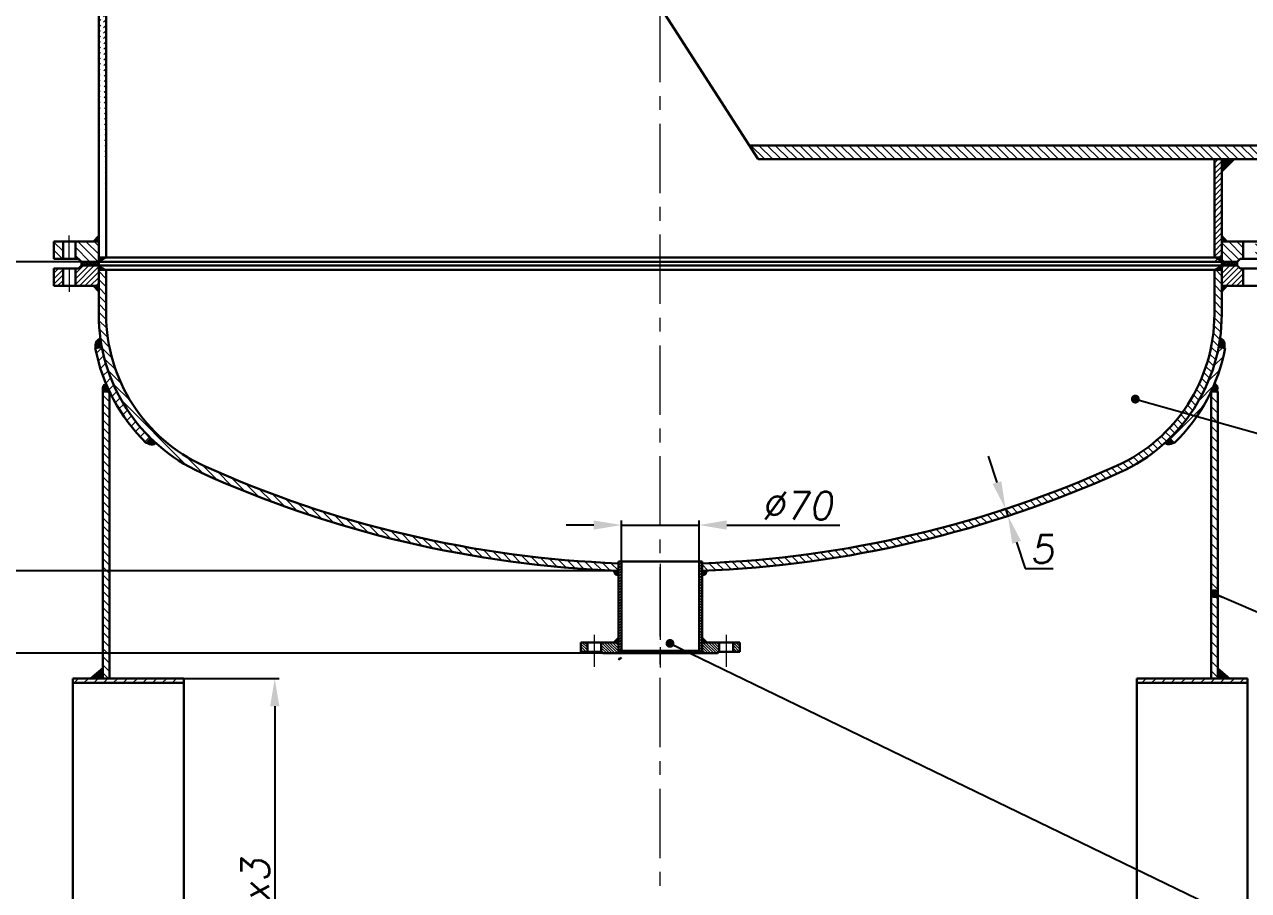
# Model space of a CAD drawing. Extents: x -45808 to 5458, y -9631 to 5897.
# Drawn here: x -44863 to -43759, y -7887 to -7106 of the extents above; entities that cross this region are included whole.
import ezdxf

# ---------------------------------------------------------------- set-up
doc = ezdxf.new("R2010")
doc.units = 0
doc.header["$LTSCALE"] = 50
doc.header["$MEASUREMENT"] = 0
doc.linetypes.add('CENTER', pattern=[2, 1.25, -0.25, 0.25, -0.25])
doc.layers.get('DEFPOINTS').update_dxf_attribs({"linetype": 'CONTINUOUS'})
for name, color, linetype, lineweight in [('Dam', 2, 'CONTINUOUS', 30), ('kthuoc', 3, 'CONTINUOUS', 13), ('Net manh', 3, 'CONTINUOUS', 13), ('Tam', 1, 'CENTER', 13), ('Tam dut', 1, 'CENTER', 13)]:
    doc.layers.add(name, color=color, linetype=linetype, lineweight=lineweight)
doc.styles.add('chu2.5', font='txt.shx', dxfattribs={"oblique": 10, "height": 25})
doc.dimstyles.new('kichthuoc2.5', dxfattribs={"dimtxt": 25, "dimasz": 25, "dimexe": 4, "dimexo": 0, "dimgap": 5, "dimtad": 1, "dimtoh": 1, "dimdec": 0, "dimzin": 0, "dimdsep": 46, "dimtxsty": 'chu2.5', "dimcen": 5, "dimclrd": 256, "dimclre": 256, "dimclrt": 256, "dimadec": 0, "dimazin": 0, "dimtfac": 1, "dimtdec": 0, "dimtmove": 0, "dimatfit": 0, "dimfxl": 1, "dimtolj": 1, "dimtzin": 0, "dimarcsym": 0})
pattern_1 = [(45, (-44353.1362, -7913.0596), (-0.9820928, 0.9820928), []), (135, (-44353.1362, -7913.0596), (-0.9820928, -0.9820928), [])]
pattern_2 = [(135, (-39927.7703, -9213.273), (-3.682848, -3.682848), [])]
pattern_3 = [(45, (-393.232, 0), (-2.45523188, 2.45523188), [])]
pattern_4 = [(315, (-51150.6933, -11467.5827), (1.23743687, 1.23743687), [])]
pattern_5 = [(45, (-51150.6933, -11467.5827), (-1.23743687, 1.23743687), [])]
pattern_6 = [(135, (-393.232, -171.7176), (-3.6828478, -3.6828478), [])]
pattern_7 = [(135, (-393.232, 0), (-3.6828478, -3.6828478), [])]
pattern_8 = [(45, (-393.232, 0), (-4.4194174, 4.4194174), [])]

# ---------------------------------------------------------------- blocks, each defined once
blk = doc.blocks.new('*D5')
at = {"layer": 'DEFPOINTS', "color": 0}
for p in [(-44964.6, -6698.2), (-44642.3, -6698.2), (-44758.2, -7319.9)]:
    blk.add_point(p, dxfattribs=at)
at = {"layer": 'kthuoc', "lineweight": -2}
for p, q in [((-44642.3, -6698.2), (-44968.6, -6698.2)), ((-44964.6, -7294.9), (-44964.6, -6723.2)), ((-44758.2, -7319.9), (-44968.6, -7319.9))]:
    blk.add_line(p, q, dxfattribs=at)
at = {"layer": 'kthuoc'}
for points in [[(-44968.8, -6723.2), (-44960.5, -6723.2), (-44964.6, -6698.2)], [(-44968.8, -7294.9), (-44960.5, -7294.9), (-44964.6, -7319.9)]]:
    blk.add_solid(points, dxfattribs=at)
at = {"layer": 'kthuoc', "insert": (-44982.1, -7009.1), "char_height": 25, "attachment_point": 5, "rotation": 90, "style": 'chu2.5'}
blk.add_mtext('\\A1;950', dxfattribs=at)
blk = doc.blocks.new('*D4')
at = {"layer": 'DEFPOINTS', "color": 0}
for p in [(-45168.8, -2286.9), (-44762.6, -2286.9), (-44999.5, -7319.9)]:
    blk.add_point(p, dxfattribs=at)
at = {"layer": 'kthuoc', "lineweight": -2}
for p, q in [((-44762.6, -2286.9), (-45172.8, -2286.9)), ((-45168.8, -7294.9), (-45168.8, -2311.9)), ((-44999.5, -7319.9), (-45172.8, -7319.9))]:
    blk.add_line(p, q, dxfattribs=at)
at = {"layer": 'kthuoc'}
for points in [[(-45172.9, -2311.9), (-45164.6, -2311.9), (-45168.8, -2286.9)], [(-45172.9, -7294.9), (-45164.6, -7294.9), (-45168.8, -7319.9)]]:
    blk.add_solid(points, dxfattribs=at)
at = {"layer": 'kthuoc', "insert": (-45186.3, -4803.4), "char_height": 25, "attachment_point": 5, "rotation": 90, "style": 'chu2.5'}
blk.add_mtext('\\A1;7400', dxfattribs=at)
blk = doc.blocks.new('*D3')
at = {"layer": 'DEFPOINTS', "color": 0}
for p in [(-44759.6, -4635.8), (-45079.2, -7319.9), (-44896.7, -7319.9)]:
    blk.add_point(p, dxfattribs=at)
at = {"layer": 'kthuoc', "lineweight": -2}
for p, q in [((-44759.6, -4635.8), (-45083.2, -4635.8)), ((-45079.2, -4660.8), (-45079.2, -7294.9)), ((-44896.7, -7319.9), (-45083.2, -7319.9))]:
    blk.add_line(p, q, dxfattribs=at)
at = {"layer": 'kthuoc'}
for points in [[(-45083.4, -4660.8), (-45075.1, -4660.8), (-45079.2, -4635.8)], [(-45083.4, -7294.9), (-45075.1, -7294.9), (-45079.2, -7319.9)]]:
    blk.add_solid(points, dxfattribs=at)
at = {"layer": 'kthuoc', "insert": (-45096.7, -5977.9), "char_height": 25, "attachment_point": 5, "rotation": 90, "style": 'chu2.5'}
blk.add_mtext('\\A1;3400', dxfattribs=at)
blk = doc.blocks.new('*D51')
at = {"layer": 'DEFPOINTS', "color": 0}
for p in [(-44846, -7319.9), (-45079.2, -7673.1), (-44274.6, -7673.1)]:
    blk.add_point(p, dxfattribs=at)
at = {"layer": 'Net manh', "lineweight": -2}
for p, q in [((-44846, -7319.9), (-45083.2, -7319.9)), ((-45079.2, -7344.9), (-45079.2, -7648.1)), ((-44274.6, -7673.1), (-45083.2, -7673.1))]:
    blk.add_line(p, q, dxfattribs=at)
at = {"layer": 'Net manh'}
for points in [[(-45083.4, -7344.9), (-45075.1, -7344.9), (-45079.2, -7319.9)], [(-45083.4, -7648.1), (-45075.1, -7648.1), (-45079.2, -7673.1)]]:
    blk.add_solid(points, dxfattribs=at)
at = {"layer": 'Net manh', "insert": (-45096.7, -7496.5), "char_height": 25, "attachment_point": 5, "rotation": 90, "style": 'chu2.5'}
blk.add_mtext('\\A1;360', dxfattribs=at)
blk = doc.blocks.new('*D50')
at = {"layer": 'DEFPOINTS', "color": 0}
for p in [(-44254.6, -7557.4), (-44254.6, -7645.3), (-44324.6, -7655.9)]:
    blk.add_point(p, dxfattribs=at)
at = {"layer": 'Net manh', "lineweight": -2}
for p, q in [((-44324.6, -7655.9), (-44324.6, -7553.4)), ((-44254.6, -7645.3), (-44254.6, -7553.4)), ((-44349.6, -7557.4), (-44374.6, -7557.4)), ((-44324.6, -7557.4), (-44254.6, -7557.4)), ((-44229.6, -7557.4), (-44127.7, -7557.4))]:
    blk.add_line(p, q, dxfattribs=at)
at = {"layer": 'Net manh'}
for points in [[(-44349.6, -7553.3), (-44349.6, -7561.6), (-44324.6, -7557.4)], [(-44229.6, -7553.3), (-44229.6, -7561.6), (-44254.6, -7557.4)]]:
    blk.add_solid(points, dxfattribs=at)
at = {"layer": 'Net manh', "insert": (-44166.1, -7539.9), "char_height": 25, "attachment_point": 5, "style": 'chu2.5'}
blk.add_mtext('\\A1;%%c70', dxfattribs=at)
blk = doc.blocks.new('*D72')
at = {"layer": 'DEFPOINTS', "color": 0}
for p in [(-44732.3, -7695.9), (-44739.1, -8145.9), (-44637.5, -8145.9)]:
    blk.add_point(p, dxfattribs=at)
at = {"layer": 'kthuoc', "lineweight": -2}
for p, q in [((-44732.3, -7695.9), (-44633.5, -7695.9)), ((-44637.5, -7720.9), (-44637.5, -8120.9)), ((-44739.1, -8145.9), (-44633.5, -8145.9))]:
    blk.add_line(p, q, dxfattribs=at)
at = {"layer": 'kthuoc'}
for points in [[(-44641.6, -7720.9), (-44633.3, -7720.9), (-44637.5, -7695.9)], [(-44641.6, -8120.9), (-44633.3, -8120.9), (-44637.5, -8145.9)]]:
    blk.add_solid(points, dxfattribs=at)
at = {"layer": 'kthuoc', "insert": (-44655, -7920.9), "char_height": 25, "attachment_point": 5, "rotation": 90, "style": 'chu2.5'}
blk.add_mtext('\\A1;%%c450x3', dxfattribs=at)
blk = doc.blocks.new('*D75')
at = {"layer": 'DEFPOINTS', "color": 0}
for p in [(-43978, -7542.9), (-43975.9, -7549.2), (-43975.9, -7549.2)]:
    blk.add_point(p, dxfattribs=at)
at = {"layer": 'Net manh', "lineweight": -2}
for p, q in [((-43985.7, -7519.1), (-43993.5, -7495.4)), ((-43978, -7542.9), (-43981.8, -7544.1)), ((-43978, -7542.9), (-43975.9, -7549.2)), ((-43975.9, -7549.2), (-43979.7, -7550.5)), ((-43968.1, -7573), (-43960.3, -7596.7)), ((-43960.3, -7596.7), (-43935, -7596.7))]:
    blk.add_line(p, q, dxfattribs=at)
at = {"layer": 'Net manh'}
for points in [[(-43981.8, -7517.8), (-43989.7, -7520.4), (-43978, -7542.9)], [(-43964.1, -7571.7), (-43972, -7574.3), (-43975.9, -7549.2)]]:
    blk.add_solid(points, dxfattribs=at)
at = {"layer": 'Net manh', "insert": (-43945.1, -7579.2), "char_height": 25, "attachment_point": 5, "style": 'chu2.5'}
blk.add_mtext('\\A1;5', dxfattribs=at)
blk = doc.blocks.new('*D76')
at = {"layer": 'DEFPOINTS', "color": 0}
for p in [(-44964.6, -7319.9), (-44964.6, -7319.9), (-44327.4, -7598.6)]:
    blk.add_point(p, dxfattribs=at)
at = {"layer": 'Net manh', "lineweight": -2}
for p, q in [((-44964.6, -7319.9), (-44968.6, -7319.9)), ((-44964.6, -7573.6), (-44964.6, -7344.9)), ((-44327.4, -7598.6), (-44968.6, -7598.6))]:
    blk.add_line(p, q, dxfattribs=at)
at = {"layer": 'Net manh'}
for points in [[(-44968.8, -7344.9), (-44960.5, -7344.9), (-44964.6, -7319.9)], [(-44968.8, -7573.6), (-44960.5, -7573.6), (-44964.6, -7598.6)]]:
    blk.add_solid(points, dxfattribs=at)
at = {"layer": 'Net manh', "insert": (-44982.1, -7459.2), "char_height": 25, "attachment_point": 5, "rotation": 90, "style": 'chu2.5'}
blk.add_mtext('\\A1;280', dxfattribs=at)

msp = doc.modelspace()

# ---------------------------------------------------------------- hatches: boundary and pattern name
at = {"layer": 'kthuoc'}
h = msp.add_hatch(color=256, dxfattribs=at)
edge = h.paths.add_edge_path()
edge.add_spline(control_points=[(-44794.5, -7388.3), (-44796.3, -7389.4), (-44799.8, -7391.5), (-44799.5, -7395.6), (-44799.4, -7397.8)], knot_values=[0, 0, 0, 0, 5.610833, 11.478842, 11.478842, 11.478842, 11.478842], degree=3, periodic=0)
edge.add_line((-44799.4, -7397.8), (-44793.4, -7396.8))
edge.add_arc((-44642.2, -7373.7), 153, 185.5015, 188.7123, ccw=False)
h = msp.add_hatch(color=256, dxfattribs=at)
edge = h.paths.add_edge_path()
edge.add_spline(control_points=[(-43784.7, -7388.3), (-43782.9, -7389.4), (-43779.3, -7391.5), (-43779.7, -7395.6), (-43779.8, -7397.8)], knot_values=[0, 0, 0, 0, 5.610833, 11.478842, 11.478842, 11.478842, 11.478842], degree=3, periodic=0)
edge.add_line((-43779.8, -7397.8), (-43785.7, -7396.8))
edge.add_arc((-43937, -7373.7), 153, -8.7123, -5.5015)
h = msp.add_hatch(color=256, dxfattribs=at)
edge = h.paths.add_edge_path()
edge.add_spline(control_points=[(-44789.4, -7429.6), (-44790.7, -7430.3), (-44793.6, -7431.9), (-44792.9, -7435.2), (-44792.6, -7436.9)], knot_values=[0, 0, 0, 0, 4.12587, 8.89628, 8.89628, 8.89628, 8.89628], degree=3, periodic=0)
edge.add_line((-44792.6, -7436.9), (-44786.6, -7436.9))
edge.add_arc((-44639.6, -7376.3), 159, 199.5593, 202.4027, ccw=False)
h = msp.add_hatch(color=256, dxfattribs=at)
edge = h.paths.add_edge_path()
edge.add_spline(control_points=[(-43789.8, -7429.6), (-43788.4, -7430.3), (-43785.6, -7431.9), (-43786.2, -7435.2), (-43786.6, -7436.9)], knot_values=[0, 0, 0, 0, 4.12587, 8.89628, 8.89628, 8.89628, 8.89628], degree=3, periodic=0)
edge.add_line((-43786.6, -7436.9), (-43792.6, -7436.9))
edge.add_arc((-43939.6, -7376.3), 159, 337.5973, 340.4407)
h = msp.add_hatch(dxfattribs=at)
h.set_pattern_fill('ANSI31', color=256, scale=50, angle=90, style=0)
h.set_pattern_definition([(135, (-393.232, 0), (-4.4194174, -4.4194174), [])])
h.paths.add_polyline_path([(-43792.6, -7433.9), (-43786.6, -7433.9), (-43786.6, -7695.9), (-43792.6, -7695.9)])
h = msp.add_hatch(color=256, dxfattribs=at)
edge = h.paths.add_edge_path()
edge.add_line((-44749.1, -7479.3), (-44753.4, -7483.5))
edge.add_spline(control_points=[(-44753.4, -7483.5), (-44751.6, -7484.4), (-44748.6, -7486), (-44745.8, -7484.4), (-44744.7, -7483.7)], knot_values=[0, 0, 0, 0, 5.614912, 9.292073, 9.292073, 9.292073, 9.292073], degree=3, periodic=0)
edge.add_arc((-44639.2, -7372.9), 153, 224.0856, 226.4228, ccw=False)
h = msp.add_hatch(color=256, dxfattribs=at)
edge = h.paths.add_edge_path()
edge.add_line((-43830.1, -7479.3), (-43825.8, -7483.5))
edge.add_spline(control_points=[(-43825.8, -7483.5), (-43827.6, -7484.4), (-43830.6, -7486), (-43833.4, -7484.4), (-43834.5, -7483.7)], knot_values=[0, 0, 0, 0, 5.614912, 9.292073, 9.292073, 9.292073, 9.292073], degree=3, periodic=0)
edge.add_arc((-43940, -7372.9), 153, -46.4228, -44.0856)
for points in [[(-44331.9, -7598.3, 0.42596), (-44327.4, -7603), (-44327.4, -7598.5, -0.001122)], [(-44247.3, -7598.3, -0.42596), (-44251.8, -7603), (-44251.8, -7598.5, 0.001122)], [(-44331.6, -7663.3), (-44327.4, -7659.1), (-44327.4, -7663.3)], [(-44247.6, -7663.3), (-44251.8, -7659.1), (-44251.8, -7663.3)], [(-44324.6, -7671), (-44327.4, -7671), (-44327.4, -7673.1)], [(-44251.8, -7673.1), (-44251.8, -7671), (-44254.6, -7671)], [(-44792.6, -7686.2), (-44804, -7695.9), (-44792.6, -7695.9)], [(-44324.6, -7677), (-44327.4, -7677), (-44327.4, -7679.1)], [(-43786.6, -7686.2), (-43775.2, -7695.9), (-43786.6, -7695.9)]]:
    msp.add_hatch(color=256, dxfattribs=at).paths.add_polyline_path(points)
h = msp.add_hatch(dxfattribs=at)
h.set_pattern_fill('ANSI31', color=256, scale=14, style=0)
h.set_pattern_definition([(45, (-393.2319, -171.7176), (-1.23743687, 1.23743687), [])])
h.paths.add_polyline_path([(-44251.8, -7590.4), (-44254.6, -7590.4), (-44254.6, -7602.9), (-44251.8, -7602.9)])
h.paths.add_polyline_path([(-44324.6, -7590.4), (-44327.4, -7590.4), (-44327.4, -7602.9), (-44324.6, -7602.9)])
h = msp.add_hatch(dxfattribs=at)
h.set_pattern_fill('ANSI31', color=256, scale=14, style=0)
h.set_pattern_definition(pattern_5)
h.paths.add_polyline_path([(-44327.4, -7671), (-44324.6, -7671), (-44324.6, -7603.1), (-44327.4, -7603.1)])
h = msp.add_hatch(dxfattribs=at)
h.set_pattern_fill('ANSI31', color=256, scale=14, style=0)
h.set_pattern_definition(pattern_5)
h.paths.add_polyline_path([(-44251.8, -7671), (-44251.8, -7603.1), (-44254.6, -7603.1), (-44254.6, -7671)])
h = msp.add_hatch(dxfattribs=at)
h.set_pattern_fill('ANSI31', color=256, scale=14, angle=-90, style=0)
h.set_pattern_definition(pattern_4)
h.paths.add_polyline_path([(-44355.4, -7671.7), (-44355.4, -7663.3), (-44361.3, -7663.3), (-44361.3, -7671.7)])
h.paths.add_polyline_path([(-44327.4, -7673.1), (-44327.4, -7663.3), (-44342.8, -7663.3), (-44342.8, -7671.7), (-44341.4, -7673.1)])
h = msp.add_hatch(dxfattribs=at)
h.set_pattern_fill('ANSI31', color=256, scale=14, angle=-90, style=0)
h.set_pattern_definition(pattern_4)
h.paths.add_polyline_path([(-44217.8, -7671.7), (-44217.8, -7663.3), (-44223.8, -7663.3), (-44223.8, -7671.7)])
h.paths.add_polyline_path([(-44237.8, -7673.1), (-44236.4, -7671.7), (-44236.4, -7663.3), (-44251.8, -7663.3), (-44251.8, -7673.1)])
h = msp.add_hatch(dxfattribs=at)
h.set_pattern_fill('ANSI31', color=256, scale=50, style=0)
h.set_pattern_definition(pattern_8)
h.paths.add_polyline_path([(-43759.6, -7699.9), (-43759.6, -7695.9), (-43859.6, -7695.9), (-43859.6, -7699.9)])
at = {"layer": 'Net manh'}
h = msp.add_hatch(dxfattribs=at)
h.set_pattern_fill('ANSI31', color=256, scale=27.777778, style=0)
h.set_pattern_definition(pattern_3)
edge = h.paths.add_edge_path()
edge.add_line((-44789.6, -6505.5), (-44789.6, -7315.9))
edge.add_line((-44796.3, -6737.9), (-44796.3, -7321.6))
h = msp.add_hatch(dxfattribs=at)
h.set_pattern_fill('ANSI31', color=256, scale=41.666667, angle=90, style=0)
h.set_pattern_definition(pattern_7)
h.paths.add_polyline_path([(-44209.3, -7214.9), (-44201.3, -7227.4), (-43767.9, -7227.4), (-43658, -7227.4), (-43657.8, -7214.9)])
h = msp.add_hatch(dxfattribs=at)
h.set_pattern_fill('ANSI31', color=256, scale=27.777778, style=0)
h.set_pattern_definition(pattern_3)
h.paths.add_polyline_path([(-43782.9, -7227.4), (-43789.6, -7227.4), (-43789.6, -7274.5), (-43782.9, -7274.5)])
h = msp.add_hatch(dxfattribs=at)
h.set_pattern_fill('ANSI31', color=256, scale=27.777778, style=0)
h.set_pattern_definition([(45, (-39927.7703, -9213.273), (-2.455232, 2.455232), [])])
h.paths.add_polyline_path([(-43782.9, -7274.4), (-43789.6, -7274.4), (-43789.6, -7319.9), (-43782.9, -7319.9)])
for points in [[(-44796.3, -7295.9), (-44801.6, -7301.6), (-44796.3, -7301.6)], [(-43782.9, -7295.9), (-43777.6, -7301.6), (-43782.9, -7301.6)], [(-44796.3, -7315.9), (-44796.3, -7319.9), (-44789.6, -7315.9)], [(-43789.6, -7315.9), (-43782.9, -7315.9), (-43782.9, -7319.9)], [(-44789.6, -7327.3), (-44796.3, -7327.3), (-44796.3, -7323.3)], [(-43789.6, -7327.3), (-43782.9, -7327.3), (-43782.9, -7323.3)], [(-44796.3, -7347.3), (-44801.6, -7341.6), (-44796.3, -7341.6)], [(-43782.9, -7347.3), (-43777.6, -7341.6), (-43782.9, -7341.6)]]:
    msp.add_hatch(color=256, dxfattribs=at).paths.add_polyline_path(points)
h = msp.add_hatch(dxfattribs=at)
h.set_pattern_fill('ANSI31', color=256, scale=41.666667, angle=90, style=0)
h.set_pattern_definition(pattern_2)
h.paths.add_polyline_path([(-44817.4, -7301.6), (-44817.4, -7317.2), (-44814.6, -7317.2), (-44811.8, -7319.9), (-44796.3, -7319.9), (-44796.3, -7301.6)])
h.paths.add_polyline_path([(-44836.8, -7317.2), (-44828.5, -7317.2), (-44828.5, -7301.6), (-44836.8, -7301.6)])
h = msp.add_hatch(dxfattribs=at)
h.set_pattern_fill('ANSI31', color=256, scale=41.666667, angle=90, style=0)
h.set_pattern_definition(pattern_2)
h.paths.add_polyline_path([(-43782.9, -7319.9), (-43769, -7319.9), (-43766.3, -7317.2), (-43763.5, -7317.2), (-43763.5, -7301.6), (-43782.9, -7301.6)])
h.paths.add_polyline_path([(-43744, -7317.2), (-43744, -7301.6), (-43752.4, -7301.6), (-43752.4, -7317.2)])
h = msp.add_hatch(dxfattribs=at)
h.set_pattern_fill('ANSI37', color=256, scale=11.111111, style=0)
h.set_pattern_definition(pattern_1)
h.paths.add_polyline_path([(-44796.3, -7319.9), (-44811.8, -7319.9), (-44811.8, -7321.6), (-44811.8, -7323.3), (-44796.3, -7323.3)])
h = msp.add_hatch(dxfattribs=at)
h.set_pattern_fill('ANSI37', color=256, scale=11.111111, style=0)
h.set_pattern_definition(pattern_1)
h.paths.add_polyline_path([(-43769, -7321.6), (-43769, -7319.9), (-43782.9, -7319.9), (-43782.9, -7321.6), (-43782.9, -7323.3), (-43769, -7323.3)])
h = msp.add_hatch(dxfattribs=at)
h.set_pattern_fill('ANSI31', color=256, scale=27.777778, style=0)
h.set_pattern_definition(pattern_3)
h.paths.add_polyline_path([(-44796.3, -7341.6), (-44817.4, -7341.6), (-44817.4, -7326), (-44814.6, -7326), (-44811.8, -7323.3), (-44796.3, -7323.3)])
h.paths.add_polyline_path([(-44828.5, -7341.6), (-44836.8, -7341.6), (-44836.8, -7326), (-44828.5, -7326)])
h = msp.add_hatch(dxfattribs=at)
h.set_pattern_fill('ANSI31', color=256, scale=41.666667, angle=90, style=0)
h.set_pattern_definition(pattern_6)
h.paths.add_polyline_path([(-44789.6, -7367.3), (-44789.6, -7327.3), (-44796.3, -7327.3), (-44796.3, -7367.3, 0.294716), (-44704.1, -7510), (-44704.1, -7510), (-44704.1, -7502.7, -0.289239)])
h.paths.add_polyline_path([(-44327.4, -7598.6), (-44327.4, -7592, -0.096947), (-44701.4, -7504, -0.005046), (-44704.1, -7502.7), (-44704.1, -7510, 0.09701)])
h = msp.add_hatch(dxfattribs=at)
h.set_pattern_fill('ANSI31', color=256, scale=41.666667, angle=90, style=0)
h.set_pattern_definition(pattern_6)
h.paths.add_polyline_path([(-43789.6, -7367.3), (-43789.6, -7327.3), (-43782.9, -7327.3), (-43782.9, -7367.3, -0.294716), (-43875.1, -7510), (-43875.1, -7510), (-43875.1, -7502.7, 0.289239)])
h.paths.add_polyline_path([(-44251.8, -7598.6), (-44251.8, -7592, 0.096947), (-43877.8, -7504, 0.005046), (-43875.1, -7502.7), (-43875.1, -7510, -0.09701)])
h = msp.add_hatch(dxfattribs=at)
h.set_pattern_fill('ANSI31', color=256, scale=27.777778, style=0)
h.set_pattern_definition([(45, (-45199.281, -8049.573), (-2.455232, 2.455232), [])])
edge = h.paths.add_edge_path()
edge.add_line((-43782.9, -7323.3), (-43782.9, -7335.5))
edge.add_spline(control_points=[(-43782.9, -7335.5), (-43782.9, -7337.5), (-43783, -7339.6), (-43783.1, -7341.6)], knot_values=[6.259975, 6.259975, 6.259975, 6.259975, 6.283185, 6.283185, 6.283185, 6.283185], degree=3, periodic=0)
edge.add_line((-43783.1, -7341.6), (-43763.5, -7341.6))
edge.add_line((-43763.5, -7341.6), (-43763.5, -7326))
edge.add_line((-43763.5, -7326), (-43766.3, -7326))
edge.add_line((-43766.3, -7326), (-43769, -7323.3))
edge.add_line((-43769, -7323.3), (-43782.9, -7323.3))
h = msp.add_hatch(dxfattribs=at)
h.set_pattern_fill('ANSI31', color=256, scale=50, style=0)
h.set_pattern_definition([(45, (-423.232, 0), (-4.4194174, 4.4194174), [])])
h.paths.add_polyline_path([(-44793.4, -7396.9), (-44799.4, -7397.8, 0.153031), (-44753.4, -7483.5), (-44749.2, -7479.2, -0.152687)])
h = msp.add_hatch(dxfattribs=at)
h.set_pattern_fill('ANSI31', color=256, scale=50, style=0)
h.set_pattern_definition(pattern_8)
h.paths.add_polyline_path([(-43785.7, -7396.9), (-43779.8, -7397.8, -0.153031), (-43825.8, -7483.5), (-43830, -7479.2, 0.152687)])
h = msp.add_hatch(dxfattribs=at)
h.set_pattern_fill('ANSI31', color=256, scale=41.666667, angle=90, style=0)
h.set_pattern_definition(pattern_7)
h.paths.add_polyline_path([(-44786.6, -7433.9), (-44792.6, -7433.9), (-44792.6, -7695.9), (-44786.6, -7695.9)])
h = msp.add_hatch(dxfattribs=at)
h.set_pattern_fill('ANSI31', color=256, scale=50, style=0)
h.set_pattern_definition(pattern_8)
h.paths.add_polyline_path([(-44719.6, -7699.9), (-44719.6, -7695.9), (-44819.6, -7695.9), (-44819.6, -7699.9)])

# ---------------------------------------------------------------- linework, layer by layer
at = {"layer": 'Dam', "color": 2}
for p, q in [((-44789.6, -6505.5), (-44789.6, -7315.9)), ((-44796.3, -6737.9), (-44796.3, -7321.6)), ((-44377.9, -6952.4), (-44201.3, -7227.4)), ((-44209.3, -7214.9), (-43657.8, -7214.9)), ((-43767.9, -7227.4), (-44201.3, -7227.4)), ((-43789.6, -7227.4), (-43789.6, -7315.9)), ((-43782.9, -7227.4), (-43782.9, -7321.6)), ((-43767.9, -7227.4), (-43649.4, -7227.4)), ((-44836.8, -7301.6), (-44796.3, -7301.6)), ((-44836.8, -7317.2), (-44836.8, -7301.6)), ((-44836.8, -7317.2), (-44836.8, -7301.6)), ((-44828.5, -7317.2), (-44828.5, -7301.6)), ((-44817.4, -7317.2), (-44817.4, -7301.6)), ((-43744, -7301.6), (-43782.9, -7301.6)), ((-43763.5, -7317.2), (-43763.5, -7301.6)), ((-44814.6, -7317.2), (-44836.8, -7317.2)), ((-44814.6, -7317.2), (-44836.8, -7317.2)), ((-44814.6, -7317.2), (-44811.8, -7319.9)), ((-44811.8, -7319.9), (-44796.3, -7319.9)), ((-44811.8, -7319.9), (-44811.8, -7321.6)), ((-44811.8, -7323.3), (-44811.8, -7321.6)), ((-43782.9, -7315.9), (-44796.3, -7315.9)), ((-43769, -7319.9), (-44796.3, -7319.9)), ((-43782.9, -7321.6), (-43782.9, -7335.5)), ((-43766.3, -7317.2), (-43769, -7319.9)), ((-43769, -7319.9), (-43769, -7321.6)), ((-43769, -7323.3), (-43769, -7321.6)), ((-43766.3, -7317.2), (-43744, -7317.2)), ((-43766.3, -7317.2), (-43744, -7317.2)), ((-44836.8, -7326), (-44836.8, -7341.6)), ((-44836.8, -7326), (-44836.8, -7341.6)), ((-44814.6, -7326), (-44836.8, -7326)), ((-44814.6, -7326), (-44836.8, -7326)), ((-44828.5, -7326), (-44828.5, -7341.6)), ((-44817.4, -7326), (-44817.4, -7341.6)), ((-44814.6, -7326), (-44811.8, -7323.3)), ((-44811.8, -7323.3), (-44796.2, -7323.3)), ((-43782.9, -7327.3), (-44796.3, -7327.3)), ((-43769, -7323.3), (-44796.2, -7323.3)), ((-43782.6, -7323.3), (-43789.6, -7323.3)), ((-43766.3, -7326), (-43769, -7323.3)), ((-43766.3, -7326), (-43744, -7326)), ((-43766.3, -7326), (-43744, -7326)), ((-43763.5, -7326), (-43763.5, -7341.6)), ((-44836.8, -7341.6), (-44796.1, -7341.6)), ((-43744, -7341.6), (-43782.9, -7341.6)), ((-44792.6, -7695.9), (-44792.6, -7433.9)), ((-44786.6, -7436.9), (-44792.6, -7436.9)), ((-44786.6, -7695.9), (-44786.6, -7436.9)), ((-43792.6, -7695.9), (-43792.6, -7436.9)), ((-43792.6, -7436.9), (-43786.6, -7436.9)), ((-43792.6, -7436.9), (-43786.6, -7436.9)), ((-43786.6, -7695.9), (-43786.6, -7436.9)), ((-44819.6, -7695.9), (-44819.6, -8145.9)), ((-44719.6, -7695.9), (-44819.6, -7695.9)), ((-44719.6, -7695.9), (-44719.6, -8145.9)), ((-43859.6, -7695.9), (-43759.6, -7695.9)), ((-43859.6, -7695.9), (-43859.6, -8145.9)), ((-43759.6, -7695.9), (-43759.6, -8145.9)), ((-44719.6, -7699.9), (-44819.6, -7699.9)), ((-43859.6, -7699.9), (-43759.6, -7699.9))]:
    msp.add_line(p, q, dxfattribs=at)
at = {"layer": 'Dam'}
for p, q in [((-44796.3, -7367.3), (-44796.3, -7321.1)), ((-43782.9, -7367.3), (-43782.9, -7321.1)), ((-44789.6, -7367.3), (-44789.6, -7327.3)), ((-43789.6, -7367.3), (-43789.6, -7327.3)), ((-44793.4, -7396.9), (-44799.4, -7397.8)), ((-43785.7, -7396.9), (-43779.8, -7397.8)), ((-44749.2, -7479.2), (-44753.4, -7483.5)), ((-43830, -7479.2), (-43825.8, -7483.5)), ((-44327.4, -7590.4), (-44327.4, -7673.1)), ((-44327.4, -7590.4), (-44251.8, -7590.4)), ((-44324.6, -7590.4), (-44324.6, -7671)), ((-44254.6, -7590.4), (-44254.6, -7671)), ((-44251.8, -7590.4), (-44251.8, -7673.1)), ((-44327.4, -7603.1), (-44327.4, -7673.1)), ((-44251.8, -7603.1), (-44251.8, -7673.1)), ((-44361.3, -7663.3), (-44327.4, -7663.3)), ((-44361.3, -7663.3), (-44361.3, -7671.7)), ((-44355.4, -7663.3), (-44355.4, -7671.7)), ((-44342.8, -7663.3), (-44342.8, -7671.7)), ((-44331.6, -7663.3), (-44327.4, -7659.1)), ((-44247.6, -7663.3), (-44251.8, -7659.1)), ((-44217.8, -7663.3), (-44251.8, -7663.3)), ((-44236.4, -7663.3), (-44236.4, -7671.7)), ((-44223.8, -7663.3), (-44223.8, -7671.7)), ((-44217.8, -7663.3), (-44217.8, -7671.7)), ((-44361.3, -7671.7), (-44342.8, -7671.7)), ((-44342.8, -7671.7), (-44341.4, -7673.1)), ((-44341.4, -7673.1), (-44289.6, -7673.1)), ((-44327.4, -7673.1), (-44324.6, -7671)), ((-44327.4, -7671), (-44289.6, -7671)), ((-44251.8, -7671), (-44289.6, -7671)), ((-44237.8, -7673.1), (-44289.6, -7673.1)), ((-44251.8, -7673.1), (-44254.6, -7671)), ((-44236.4, -7671.7), (-44237.8, -7673.1)), ((-44217.8, -7671.7), (-44236.4, -7671.7)), ((-44327.4, -7679.1), (-44324.6, -7677))]:
    msp.add_line(p, q, dxfattribs=at)
at = {"layer": 'Dam', "color": 2}
msp.add_lwpolyline([(-43782.9, -7227.4), (-43771.8, -7227.4), (-43782.9, -7238.5)], close=True, dxfattribs=at)
at = {"layer": 'Dam'}
for centre, radius, start, end in [((-44639.6, -7367.3), 156.7, 180, 245.6843), ((-44639.6, -7367.3), 150, 180, 245.6843), ((-43939.6, -7367.3), 150, 294.3157, 0), ((-43939.6, -7367.3), 156.7, 294.3157, 0), ((-44639.6, -7367.3), 162.7, 190.8017, 225.6038), ((-43939.6, -7367.3), 162.7, 314.3962, 349.1983), ((-44289.6, -6592.7), 1006.7, 245.6843, 267.8294), ((-44289.6, -6592.7), 1000, 245.6843, 267.8294), ((-44289.6, -6592.7), 1006.7, 272.1519, 294.3157), ((-44289.6, -6592.7), 1000, 272.1706, 294.3157)]:
    msp.add_arc(centre, radius, start, end, dxfattribs=at)
at = {"layer": 'Dam', "color": 2}
msp.add_solid([(-43782.9, -7227.4), (-43782.9, -7238.5), (-43771.8, -7227.4)], dxfattribs=at)
at = {"layer": 'kthuoc'}
for p, q in [((-44792.6, -7686.2), (-44804, -7695.9)), ((-43786.6, -7686.2), (-43775.2, -7695.9))]:
    msp.add_line(p, q, dxfattribs=at)
for centre, start, end in [((-44327.4, -7598.5), 177.7117, 270), ((-44251.8, -7598.5), 270, 2.2883)]:
    msp.add_arc(centre, 4.5, start, end, dxfattribs=at)
for points in [[(-44799.4, -7397.8), (-44798.8, -7391.9), (-44794.5, -7388.3)], [(-43779.8, -7397.8), (-43780.4, -7391.9), (-43784.7, -7388.3)], [(-44792.6, -7436.9), (-44792.6, -7432.2), (-44789.4, -7429.6)], [(-43786.6, -7436.9), (-43786.6, -7432.2), (-43789.8, -7429.6)], [(-44753.4, -7483.5), (-44748, -7485.2), (-44744.7, -7483.7)], [(-43825.8, -7483.5), (-43831.1, -7485.2), (-43834.5, -7483.7)]]:
    msp.add_spline(points, degree=3, dxfattribs=at)
at = {"layer": 'Net manh'}
for p, q in [((-44801.6, -7301.6), (-44796.3, -7295.9)), ((-43777.6, -7301.6), (-43782.9, -7295.9)), ((-44796.3, -7319.9), (-44789.6, -7315.9)), ((-44796.3, -7319.9), (-44796.3, -7323.4)), ((-43782.9, -7319.9), (-43789.6, -7315.9)), ((-44796.3, -7323.3), (-44789.6, -7327.3)), ((-43782.9, -7323.3), (-43789.6, -7327.3)), ((-44801.6, -7341.6), (-44796.3, -7347.3)), ((-43777.6, -7341.6), (-43782.9, -7347.3))]:
    msp.add_line(p, q, dxfattribs=at)
at = {"layer": 'Tam'}
for p, q in [((-44289.6, -7592.5), (-44289.6, -7682.7)), ((-44289.6, -7598.5), (-44289.6, -7691.7)), ((-44349.1, -7656.5), (-44349.1, -7679.4)), ((-44349.1, -7662.5), (-44349.1, -7685.4)), ((-44230.1, -7656.5), (-44230.1, -7679.4)), ((-44230.1, -7662.5), (-44230.1, -7685.4))]:
    msp.add_line(p, q, dxfattribs=at)
at = {"layer": 'Tam dut'}
for p, q in [((-44289.6, -8457.9), (-44289.6, -1887.1)), ((-44822.9, -7317), (-44822.9, -7296.1)), ((-44822.9, -7326.2), (-44822.9, -7347.1))]:
    msp.add_line(p, q, dxfattribs=at)

# ---------------------------------------------------------------- dimensions: what is measured, and where the dimension line sits
at = {"layer": 'kthuoc'}
for base, p1, p2, text, picture, middle in [((-45168.8, -2286.9), (-44999.5, -7319.9), (-44762.6, -2286.9), '7400', '*D4', (-45186.3, -4803.4)), ((-45079.2, -7319.9), (-44759.6, -4635.8), (-44896.7, -7319.9), '3400', '*D3', (-45096.7, -5977.9)), ((-44964.6, -6698.2), (-44758.2, -7319.9), (-44642.3, -6698.2), '950', '*D5', (-44982.1, -7009.1)), ((-44637.5, -8145.9), (-44732.3, -7695.9), (-44739.1, -8145.9), '%%c<>x3', '*D72', (-44655, -7920.9))]:
    dim = msp.add_linear_dim(base=base, p1=p1, p2=p2, angle=90, text=text, dimstyle='kichthuoc2.5', dxfattribs=at)
    dim.commit()
    dim.dimension.update_dxf_attribs({"geometry": picture, "text_midpoint": middle})
at = {"layer": 'Net manh'}
for base, p1, p2, text, picture, middle in [((-45079.2, -7673.1), (-44846, -7319.9), (-44274.6, -7673.1), '360', '*D51', (-45096.7, -7496.5)), ((-44964.6, -7319.9), (-44327.4, -7598.6), (-44964.6, -7319.9), '280', '*D76', (-44982.1, -7459.2))]:
    dim = msp.add_linear_dim(base=base, p1=p1, p2=p2, angle=90, text=text, dimstyle='kichthuoc2.5', dxfattribs=at)
    dim.commit()
    dim.dimension.update_dxf_attribs({"geometry": picture, "text_midpoint": middle})
dim = msp.add_aligned_dim(p1=(-43978, -7542.9), p2=(-43975.9, -7549.2), distance=0, text='5', dimstyle='kichthuoc2.5', dxfattribs=at)
dim.commit()
dim.dimension.update_dxf_attribs({"geometry": '*D75', "text_midpoint": (-43945.1, -7579.2)})
dim = msp.add_linear_dim(base=(-44254.6, -7557.4), p1=(-44324.6, -7655.9), p2=(-44254.6, -7645.3), text='%%c<>', dimstyle='kichthuoc2.5', dxfattribs=at)
dim.commit()
dim.dimension.update_dxf_attribs({"geometry": '*D50', "text_midpoint": (-44166.1, -7539.9)})

# ---------------------------------------------------------------- leaders
at = {"layer": 'kthuoc'}
for points in [[(-43860.9, -7443.8), (-43246.5, -7615.6)], [(-43789.6, -7619.3), (-43246.5, -7853.5)], [(-44280.8, -7664.2), (-43246.5, -8164.8)]]:
    msp.add_leader(points, dimstyle='kichthuoc2.5', override={"dimasz": 8, "dimtad": 0, "dimldrblk": 'Dot'}, dxfattribs=at)

doc.saveas('drawing.dxf')
